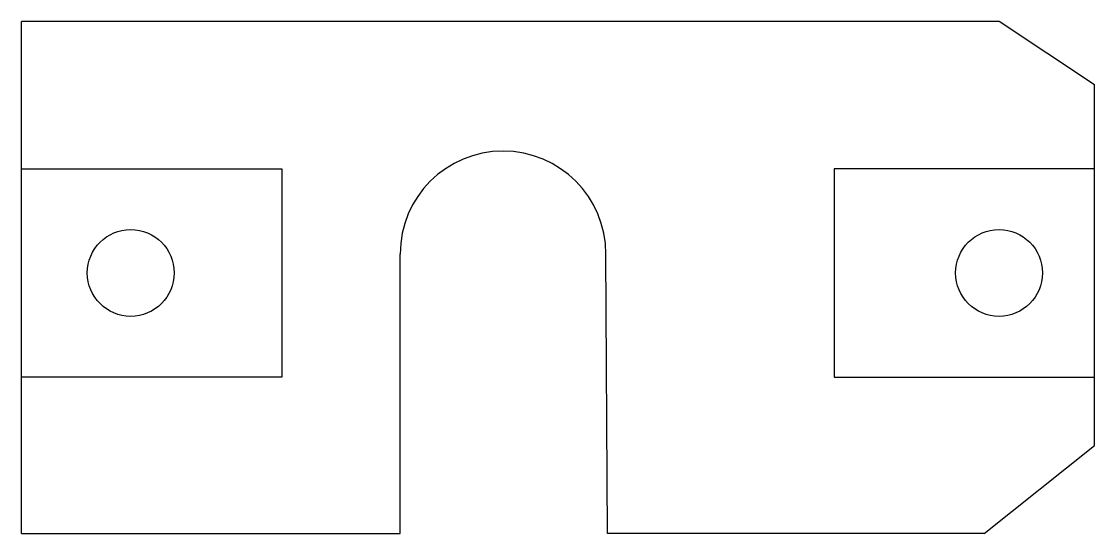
# Model space of a CAD drawing. Header units: inches. Extents: x 8.7 to 70.4, y 14.8 to 44.3.
import ezdxf

# ---------------------------------------------------------------- set-up
doc = ezdxf.new("R2010")
doc.units = ezdxf.units.IN
doc.header["$MEASUREMENT"] = 0
doc.layers.get('0').update_dxf_attribs({"linetype": 'CONTINUOUS'})
doc.layers.add('1', color=7, linetype='CONTINUOUS')

msp = doc.modelspace()

# ---------------------------------------------------------------- linework, layer by layer
for p, q in [((8.653, 14.815), (8.653, 44.287)), ((64.95, 44.287), (8.653, 44.287)), ((70.444, 40.642), (64.95, 44.287)), ((70.444, 19.884), (70.444, 40.642)), ((30.459, 14.815), (30.459, 30.901)), ((42.389, 14.815), (42.309, 30.901)), ((64.096, 14.815), (70.444, 19.884)), ((8.653, 14.815), (30.459, 14.815)), ((64.096, 14.815), (42.389, 14.815))]:
    msp.add_line(p, q)
for centre in [(14.944, 29.815), (64.944, 29.815)]:
    msp.add_circle(centre, 2.5)
msp.add_arc((36.384, 30.901), 5.925, 360, 180)
at = {"layer": '1'}
for p, q in [((8.653, 23.815), (8.653, 35.815)), ((8.653, 35.815), (23.653, 35.815)), ((23.653, 35.815), (23.653, 23.815)), ((70.444, 35.815), (55.444, 35.815)), ((55.444, 35.815), (55.444, 23.815)), ((70.444, 23.815), (70.444, 35.815)), ((23.653, 23.815), (8.653, 23.815)), ((55.444, 23.815), (70.444, 23.815))]:
    msp.add_line(p, q, dxfattribs=at)
for centre in [(14.944, 29.815), (64.944, 29.815)]:
    msp.add_circle(centre, 2.5, dxfattribs=at)

doc.saveas('drawing.dxf')
